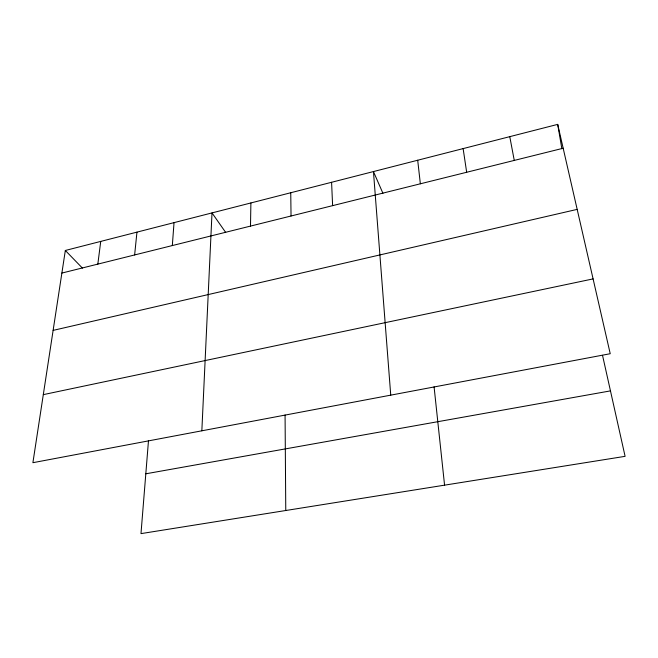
<?xml version="1.0" encoding="UTF-8"?>
<svg xmlns="http://www.w3.org/2000/svg" width="658" height="658" viewBox="0 0 658 658"><rect width="100%" height="100%" fill="white"/><g stroke="black" fill="none" stroke-linecap="round" stroke-linejoin="round"><path stroke-width="0.99" d="M250.492 226.097L250.895 202.952M201.841 430.809L212.008 212.912L225.678 232.43M172.322 245.557L174.033 222.643M148.486 440.638L140.985 533.622L625.1 456.339L602.522 355.336M134.635 254.942L136.954 232.134M97.828 264.113L100.732 241.412M65.331 250.476L32.9 462.697L610.229 353.716L557.704 124.378L65.331 250.476L82.423 268.094M61.885 273.062L563.174 148.239M53.117 330.39L577.173 209.376M43.305 394.636L593.097 278.893M145.813 473.801L610.468 390.885M382.923 193.279L373.448 171.565L390.745 395.154M509.777 136.65L514.26 160.412M557.704 124.378L561.85 148.733M463.125 148.601L466.67 172.264M417.698 160.239L420.355 183.796M434.083 386.855L444.569 485.16M331.583 182.291L332.619 205.641M290.746 192.753L291.042 215.997M285.07 414.984L285.769 510.509"/></g></svg>
